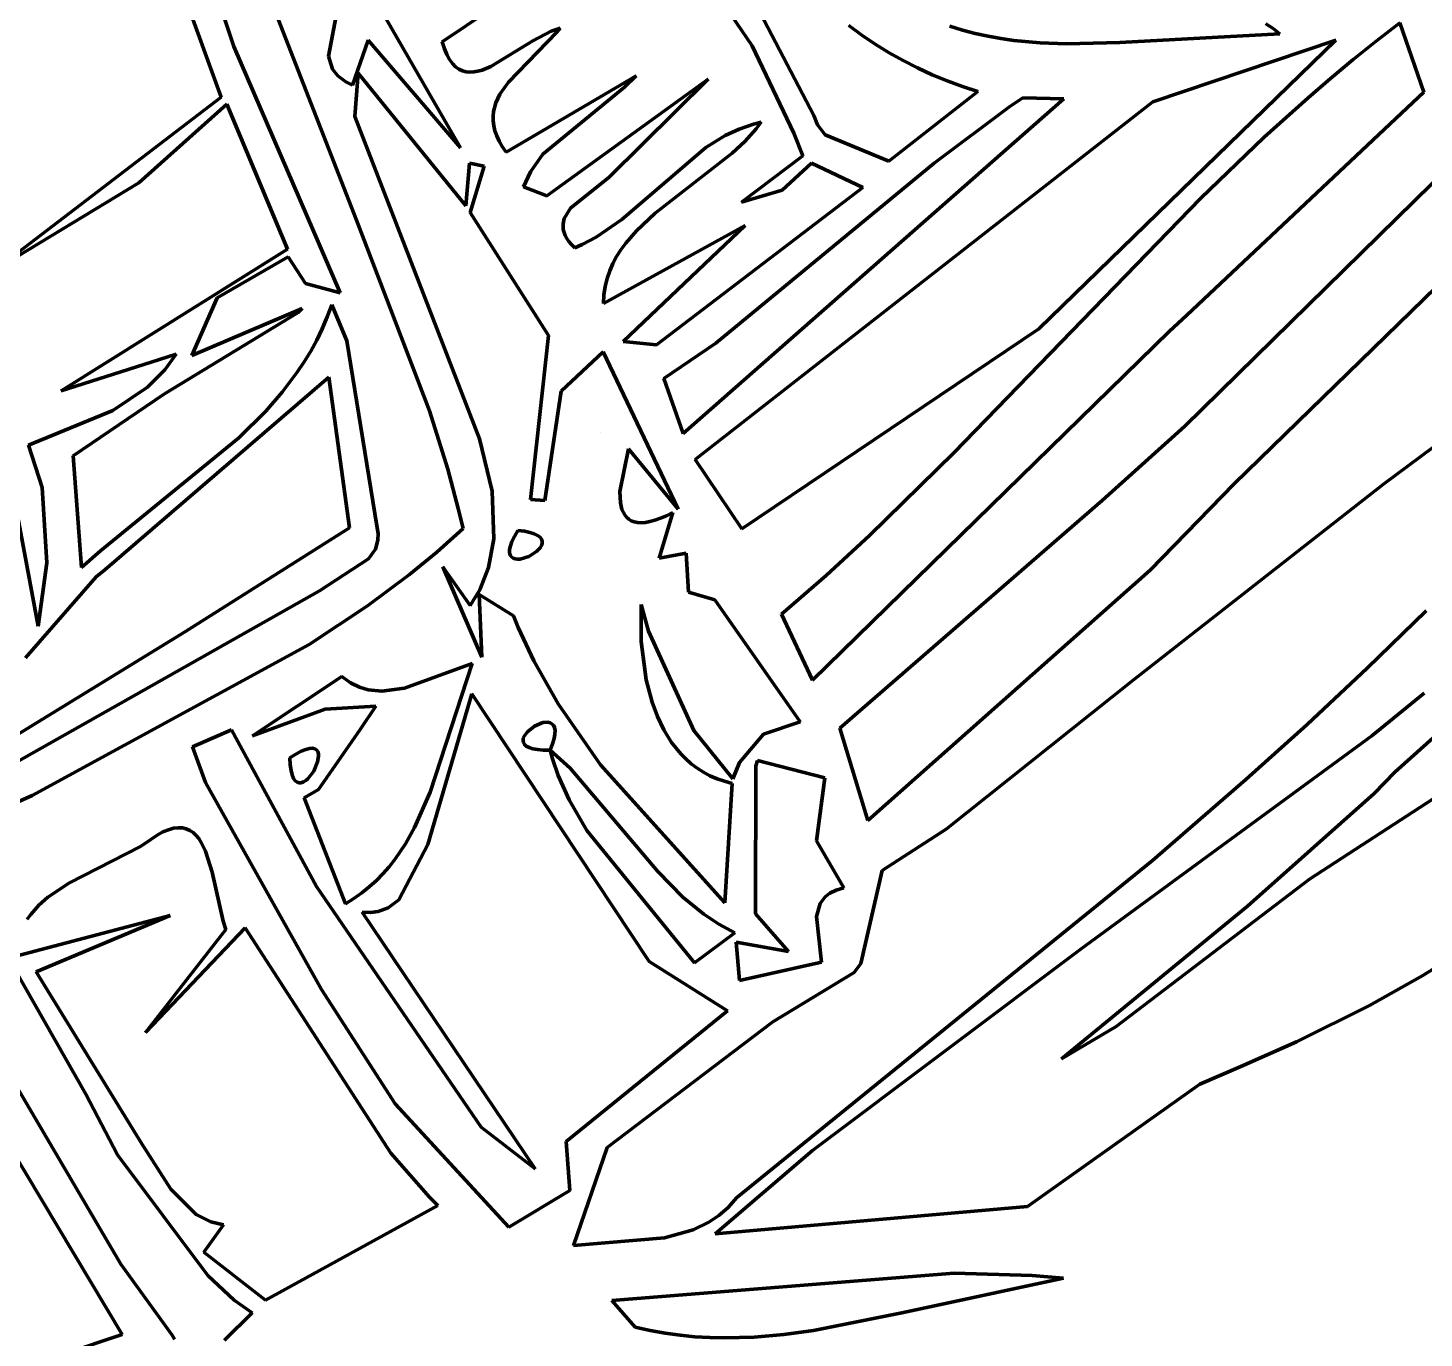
# Model space of a CAD drawing. Header units: millimetres. Extents: x 0 to 11.1, y 0 to 17.3.
# Drawn here: x 5.77 to 6.68, y 6.469 to 7.324 of the extents above; entities that cross this region are included whole.
import ezdxf

# ---------------------------------------------------------------- set-up
doc = ezdxf.new("R2010")
doc.units = ezdxf.units.MM
doc.layers.add('color#010101ff', color=7, linetype='CONTINUOUS', lineweight=100)
doc.layers.add('color#ffffffff', color=7, linetype='CONTINUOUS', lineweight=100)

msp = doc.modelspace()

# ---------------------------------------------------------------- linework, layer by layer
at = {"layer": 'color#010101ff'}
for p, q in [((6.24189, 7.31228), (6.15775, 7.43617)), ((6.05171, 7.24558), (5.98079, 7.36886)), ((6.12915, 7.37521), (6.03978, 7.31471)), ((5.98388, 7.19856), (5.9209, 7.35984)), ((5.8955, 7.2787), (5.86967, 7.34982)), ((5.89083, 7.35122), (5.90384, 7.3118)), ((5.97137, 7.33639), (5.96556, 7.30549)), ((6.24478, 7.33831), (6.28205, 7.26681)), ((6.09884, 7.31541), (6.11087, 7.32175)), ((6.11087, 7.32175), (6.11661, 7.32365)), ((6.11661, 7.32365), (6.11458, 7.32104)), ((6.31347, 7.31913), (6.30495, 7.32534)), ((6.3709, 7.3251), (6.37911, 7.32251)), ((6.37911, 7.32251), (6.38739, 7.32031)), ((6.58163, 7.32353), (6.57698, 7.32645)), ((6.5861, 7.32002), (6.58163, 7.32353)), ((6.66423, 7.32714), (6.64893, 7.31532)), ((6.68005, 7.28191), (6.66423, 7.32714)), ((5.98131, 7.28658), (5.99153, 7.31585)), ((5.99153, 7.31585), (6.05171, 7.24558)), ((6.03978, 7.31471), (6.04121, 7.31027)), ((6.07145, 7.29869), (6.09884, 7.31541)), ((6.11458, 7.32104), (6.08294, 7.28851)), ((6.26912, 7.25533), (6.24189, 7.31228)), ((6.32223, 7.31325), (6.31347, 7.31913)), ((6.3312, 7.30772), (6.32223, 7.31325)), ((6.38739, 7.32031), (6.39574, 7.31846)), ((6.39574, 7.31846), (6.40415, 7.31694)), ((6.40415, 7.31694), (6.41261, 7.31573)), ((6.41261, 7.31573), (6.4297, 7.31414)), ((6.42887, 7.12762), (6.62267, 7.31597)), ((6.4297, 7.31414), (6.44695, 7.3135)), ((6.44695, 7.3135), (6.4818, 7.31433)), ((6.4818, 7.31433), (6.5861, 7.32002)), ((6.62267, 7.31597), (6.50313, 7.27557)), ((6.64893, 7.31532), (6.63389, 7.30323)), ((5.90384, 7.3118), (5.97314, 7.15113)), ((5.96556, 7.30549), (5.96817, 7.29705)), ((6.04121, 7.31027), (6.04281, 7.30646)), ((6.04281, 7.30646), (6.04455, 7.30327)), ((6.04455, 7.30327), (6.04644, 7.30065)), ((6.34039, 7.30255), (6.3312, 7.30772)), ((6.63389, 7.30323), (6.61908, 7.29089)), ((5.96817, 7.29705), (5.97163, 7.29261)), ((5.98484, 7.29426), (5.98267, 7.26613)), ((6.05519, 7.20782), (5.98484, 7.29426)), ((6.04644, 7.30065), (6.04847, 7.29858)), ((6.04847, 7.29858), (6.05062, 7.29701)), ((6.05062, 7.29701), (6.05289, 7.29591)), ((6.05289, 7.29591), (6.05527, 7.29526)), ((6.05527, 7.29526), (6.05776, 7.29501)), ((6.05776, 7.29501), (6.06034, 7.29513)), ((6.06034, 7.29513), (6.06301, 7.2956)), ((6.06301, 7.2956), (6.06576, 7.29637)), ((6.06576, 7.29637), (6.07145, 7.29869)), ((6.34978, 7.29774), (6.34039, 7.30255)), ((6.35935, 7.29331), (6.34978, 7.29774)), ((5.97163, 7.29261), (5.97679, 7.28876)), ((5.97679, 7.28876), (5.98131, 7.28658)), ((6.08294, 7.28851), (6.07742, 7.28061)), ((6.08147, 7.2428), (6.16633, 7.29261)), ((6.15864, 7.28518), (6.10546, 7.2415)), ((6.1079, 7.21434), (6.21315, 7.29054)), ((6.21315, 7.29054), (6.14865, 7.22645)), ((6.16633, 7.29261), (6.15864, 7.28518)), ((6.36909, 7.28927), (6.35935, 7.29331)), ((6.379, 7.28564), (6.36909, 7.28927)), ((6.38906, 7.28241), (6.379, 7.28564)), ((6.61908, 7.29089), (6.60448, 7.27833)), ((5.74846, 7.1663), (5.8955, 7.2787)), ((6.07742, 7.28061), (6.0748, 7.27509)), ((6.19683, 7.05944), (6.44515, 7.2776)), ((6.3311, 7.23692), (6.38906, 7.28241)), ((6.4185, 7.27823), (6.40997, 7.27254)), ((6.44515, 7.2776), (6.4185, 7.27823)), ((6.5255, 7.13653), (6.68005, 7.28191)), ((6.60448, 7.27833), (6.57589, 7.25258)), ((5.89936, 7.27411), (5.84177, 7.22294)), ((5.93881, 7.17957), (5.89936, 7.27411)), ((6.07325, 7.26932), (6.07294, 7.26632)), ((6.0748, 7.27509), (6.07325, 7.26932)), ((6.50313, 7.27557), (6.20471, 7.04248)), ((6.28205, 7.26681), (6.28454, 7.26061)), ((6.40997, 7.27254), (6.36072, 7.23577)), ((5.98267, 7.26613), (6.06401, 7.05601)), ((6.07294, 7.26632), (6.07296, 7.26325)), ((6.07296, 7.26325), (6.07334, 7.26008)), ((6.07334, 7.26008), (6.07411, 7.25683)), ((6.22441, 7.25366), (6.23336, 7.25788)), ((6.23336, 7.25788), (6.24281, 7.26112)), ((6.24447, 7.25804), (6.23714, 7.24991)), ((6.24281, 7.26112), (6.24774, 7.26231)), ((6.24774, 7.26231), (6.24447, 7.25804)), ((6.28454, 7.26061), (6.28943, 7.25421)), ((6.07411, 7.25683), (6.07528, 7.25348)), ((6.07528, 7.25348), (6.07688, 7.25003)), ((6.07688, 7.25003), (6.07894, 7.24647)), ((6.21174, 7.24579), (6.22441, 7.25366)), ((6.23714, 7.24991), (6.22896, 7.24223)), ((6.27489, 7.24056), (6.26912, 7.25533)), ((6.28943, 7.25421), (6.3311, 7.23692)), ((6.57589, 7.25258), (6.53422, 7.21267)), ((6.07894, 7.24647), (6.08147, 7.2428)), ((6.10546, 7.2415), (6.09731, 7.23004)), ((6.15694, 7.199), (6.21174, 7.24579)), ((6.22896, 7.24223), (6.17863, 7.20303)), ((6.23504, 7.21028), (6.27489, 7.24056)), ((6.05759, 7.23566), (6.05519, 7.20782)), ((6.06706, 7.23365), (6.05759, 7.23566)), ((6.05809, 7.20355), (6.06706, 7.23365)), ((6.36072, 7.23577), (6.21824, 7.11834)), ((6.28051, 7.23573), (6.26138, 7.21801)), ((6.31413, 7.21986), (6.28051, 7.23573)), ((6.69676, 7.23354), (6.52416, 7.06411)), ((5.84177, 7.22294), (5.74846, 7.1663)), ((6.09731, 7.23004), (6.09283, 7.22023)), ((6.14865, 7.22645), (6.12346, 7.20624)), ((6.09283, 7.22023), (6.1079, 7.21434)), ((6.17949, 7.1173), (6.31413, 7.21986)), ((6.26138, 7.21801), (6.23504, 7.21028)), ((6.53422, 7.21267), (6.37344, 7.04674)), ((6.10918, 7.12336), (6.05809, 7.20355)), ((6.12346, 7.20624), (6.1194, 7.19962)), ((6.17863, 7.20303), (6.16644, 7.19165)), ((6.03153, 7.07426), (5.98388, 7.19856)), ((6.1194, 7.19962), (6.11855, 7.1961)), ((6.11855, 7.1961), (6.11867, 7.19242)), ((6.14006, 7.18734), (6.15694, 7.199)), ((6.14494, 7.14422), (6.23727, 7.195)), ((6.23727, 7.195), (6.15786, 7.11935)), ((6.11867, 7.19242), (6.11991, 7.1886)), ((6.11991, 7.1886), (6.12099, 7.18663)), ((6.12099, 7.18663), (6.12241, 7.18462)), ((6.13102, 7.18255), (6.14006, 7.18734)), ((6.16644, 7.19165), (6.15941, 7.18352)), ((5.79132, 7.08728), (5.93881, 7.17957)), ((6.12241, 7.18462), (6.12417, 7.18257)), ((6.12417, 7.18257), (6.12631, 7.18048)), ((6.12631, 7.18048), (6.13102, 7.18255)), ((6.15632, 7.17925), (6.15353, 7.17482)), ((6.15941, 7.18352), (6.15632, 7.17925)), ((5.93932, 7.17451), (5.89291, 7.14782)), ((5.95062, 7.1572), (5.93932, 7.17451)), ((6.15109, 7.17023), (6.14901, 7.16545)), ((6.15353, 7.17482), (6.15109, 7.17023)), ((6.14733, 7.16048), (6.14607, 7.15529)), ((6.14901, 7.16545), (6.14733, 7.16048)), ((5.97314, 7.15113), (5.95062, 7.1572)), ((6.14527, 7.14988), (6.14494, 7.14422)), ((6.14607, 7.15529), (6.14527, 7.14988)), ((6.55618, 7.02657), (6.68834, 7.15496)), ((5.89291, 7.14782), (5.87642, 7.11028)), ((5.87642, 7.11028), (5.94841, 7.14096)), ((5.94841, 7.14096), (5.94585, 7.13828)), ((5.96477, 7.13537), (5.96769, 7.14328)), ((5.96769, 7.14328), (5.97744, 7.11971)), ((5.94585, 7.13828), (5.85871, 7.08516)), ((5.9615, 7.12772), (5.96477, 7.13537)), ((6.51394, 7.12587), (6.5255, 7.13653)), ((5.95789, 7.1203), (5.9615, 7.12772)), ((6.0973, 7.01644), (6.10918, 7.12336)), ((6.23508, 6.99724), (6.42887, 7.12762)), ((6.28137, 6.89848), (6.51394, 7.12587)), ((5.94973, 7.10612), (5.95396, 7.1131)), ((5.95396, 7.1131), (5.95789, 7.1203)), ((5.97744, 7.11971), (5.99703, 6.99912)), ((6.14469, 7.11259), (6.11724, 7.08704)), ((6.19373, 7.01011), (6.14469, 7.11259)), ((6.15786, 7.11935), (6.17949, 7.1173)), ((6.21824, 7.11834), (6.18426, 7.09528)), ((5.84988, 7.10587), (5.79132, 7.08728)), ((5.86618, 7.11104), (5.84988, 7.10587)), ((5.85884, 7.10098), (5.86618, 7.11104)), ((5.94521, 7.09935), (5.94973, 7.10612)), ((6.76422, 7.10836), (6.65367, 7.02642)), ((5.96583, 7.09621), (5.81981, 6.97054)), ((5.84761, 7.08965), (5.85884, 7.10098)), ((5.93539, 7.08635), (5.94521, 7.09935)), ((5.97928, 6.99778), (5.96583, 7.09621)), ((6.18426, 7.09528), (6.19683, 7.05944)), ((5.85871, 7.08516), (5.79898, 7.04484)), ((5.82484, 7.07435), (5.84761, 7.08965)), ((5.92466, 7.07403), (5.93539, 7.08635)), ((6.11724, 7.08704), (6.10678, 7.0156)), ((5.76993, 7.05181), (5.82484, 7.07435)), ((5.90715, 7.05658), (5.92466, 7.07403)), ((6.04333, 7.03613), (6.03153, 7.07426)), ((6.14328, 7.05996), (6.14328, 7.05996)), ((6.52416, 7.06411), (6.47011, 7.01568)), ((5.77877, 7.02415), (5.76993, 7.05181)), ((5.8168, 6.9828), (5.90715, 7.05658)), ((6.06401, 7.05601), (6.07241, 7.02187)), ((6.15556, 7.02156), (6.16118, 7.04934)), ((6.16118, 7.04934), (6.19373, 7.01011)), ((5.79898, 7.04484), (5.80457, 6.97208)), ((6.20471, 7.04248), (6.23508, 6.99724)), ((6.37344, 7.04674), (6.31849, 6.99281)), ((6.05021, 7.01038), (6.04333, 7.03613)), ((5.7818, 6.97495), (5.77877, 7.02415)), ((6.07241, 7.02187), (6.07351, 6.99079)), ((6.15594, 7.01411), (6.15556, 7.02156)), ((6.65367, 7.02642), (6.4905, 6.89856)), ((6.5016, 6.97033), (6.55618, 7.02657)), ((5.76049, 7.01768), (5.77616, 6.93377)), ((6.10678, 7.0156), (6.0973, 7.01644)), ((6.157, 7.00982), (6.15594, 7.01411)), ((6.47011, 7.01568), (6.29907, 6.8673)), ((6.05331, 6.99739), (6.05021, 7.01038)), ((6.15881, 7.00625), (6.157, 7.00982)), ((6.16002, 7.00477), (6.15881, 7.00625)), ((6.16144, 7.00353), (6.16002, 7.00477)), ((6.1631, 7.00253), (6.16144, 7.00353)), ((6.17849, 7.00284), (6.17523, 7.00195)), ((6.18207, 7.0041), (6.17849, 7.00284)), ((6.18132, 6.97811), (6.19018, 7.00783)), ((6.18596, 7.00576), (6.18207, 7.0041)), ((6.19018, 7.00783), (6.18596, 7.00576)), ((5.8723, 6.93035), (5.97928, 6.99778)), ((5.99703, 6.99912), (5.99787, 6.99423)), ((5.99787, 6.99423), (5.9978, 6.98983)), ((6.03618, 6.98203), (6.05331, 6.99739)), ((6.08681, 6.9923), (6.08902, 6.99616)), ((6.08902, 6.99616), (6.09338, 6.99562)), ((6.09338, 6.99562), (6.09696, 6.99488)), ((6.09696, 6.99488), (6.09982, 6.99396)), ((6.09982, 6.99396), (6.10199, 6.9929)), ((6.165, 7.00181), (6.1631, 7.00253)), ((6.16715, 7.00137), (6.165, 7.00181)), ((6.16957, 7.00123), (6.16715, 7.00137)), ((6.17225, 7.00142), (6.16957, 7.00123)), ((6.17523, 7.00195), (6.17225, 7.00142)), ((5.9978, 6.98983), (5.9962, 6.98403)), ((6.07351, 6.99079), (6.06995, 6.9719)), ((6.08374, 6.98367), (6.08422, 6.98607)), ((6.08422, 6.98607), (6.08523, 6.98894)), ((6.08523, 6.98894), (6.08681, 6.9923)), ((6.10375, 6.98495), (6.10129, 6.98233)), ((6.10199, 6.9929), (6.10354, 6.99172)), ((6.10354, 6.99172), (6.10452, 6.99044)), ((6.10454, 6.98633), (6.10375, 6.98495)), ((6.10452, 6.99044), (6.10498, 6.9891)), ((6.10497, 6.98772), (6.10454, 6.98633)), ((6.10498, 6.9891), (6.10497, 6.98772)), ((6.31849, 6.99281), (6.29015, 6.96674)), ((5.80457, 6.97208), (5.8168, 6.9828)), ((5.99178, 6.97756), (5.95964, 6.95688)), ((5.9962, 6.98403), (5.99178, 6.97756)), ((6.0185, 6.96747), (6.03618, 6.98203)), ((6.08373, 6.9817), (6.08374, 6.98367)), ((6.08413, 6.98013), (6.08373, 6.9817)), ((6.0849, 6.97895), (6.08413, 6.98013)), ((6.08599, 6.97812), (6.0849, 6.97895)), ((6.08733, 6.97763), (6.08599, 6.97812)), ((6.08889, 6.97743), (6.08733, 6.97763)), ((6.09061, 6.97751), (6.08889, 6.97743)), ((6.09618, 6.97915), (6.09061, 6.97751)), ((6.10129, 6.98233), (6.09618, 6.97915)), ((6.19892, 6.98127), (6.18132, 6.97811)), ((6.20038, 6.95587), (6.19892, 6.98127)), ((5.77616, 6.93377), (5.7818, 6.97495)), ((5.81981, 6.97054), (5.8141, 6.96588)), ((5.99106, 6.94697), (6.0185, 6.96747)), ((6.05806, 6.94717), (6.0401, 6.9724)), ((6.0401, 6.9724), (6.06549, 6.91361)), ((6.06995, 6.9719), (6.06423, 6.95745)), ((6.29015, 6.96674), (6.26106, 6.94146)), ((6.31744, 6.807), (6.5016, 6.97033)), ((5.8141, 6.96588), (5.76795, 6.91306)), ((6.06423, 6.95745), (6.05806, 6.94717)), ((5.95964, 6.95688), (5.73139, 6.82772)), ((6.06549, 6.91361), (6.06382, 6.95433)), ((6.06382, 6.95433), (6.08622, 6.94042)), ((6.21755, 6.95091), (6.20038, 6.95587)), ((6.27313, 6.87131), (6.21755, 6.95091)), ((5.95302, 6.92177), (5.99106, 6.94697)), ((6.08622, 6.94042), (6.08932, 6.93294)), ((6.16958, 6.92384), (6.16961, 6.94782)), ((6.16961, 6.94782), (6.17437, 6.93043)), ((6.26106, 6.94146), (6.28137, 6.89848)), ((6.64303, 6.90634), (6.68147, 6.9438)), ((5.75639, 6.85914), (5.8723, 6.93035)), ((6.08932, 6.93294), (6.0996, 6.91103)), ((6.17437, 6.93043), (6.20379, 6.86562)), ((5.7722, 6.82339), (5.95302, 6.92177)), ((6.17281, 6.89885), (6.16958, 6.92384)), ((6.661, 6.8385), (6.755, 6.92279)), ((6.05936, 6.90936), (6.01518, 6.89324)), ((6.03186, 6.82547), (6.05936, 6.90936)), ((6.0996, 6.91103), (6.11543, 6.883)), ((6.60382, 6.86969), (6.64303, 6.90634)), ((5.97437, 6.90081), (5.91608, 6.8623)), ((5.98, 6.89686), (5.97437, 6.90081)), ((5.98572, 6.89406), (5.98, 6.89686)), ((5.99152, 6.89229), (5.98572, 6.89406)), ((6.17665, 6.88423), (6.17281, 6.89885)), ((6.4905, 6.89856), (6.3685, 6.80129)), ((6.00032, 6.89131), (5.99152, 6.89229)), ((6.01518, 6.89324), (6.00032, 6.89131)), ((6.05913, 6.88952), (6.03028, 6.79126)), ((6.17468, 6.71515), (6.05913, 6.88952)), ((6.1801, 6.87491), (6.17665, 6.88423)), ((6.68025, 6.89009), (6.64611, 6.86233)), ((5.91608, 6.8623), (5.9634, 6.87953)), ((5.9634, 6.87953), (5.99655, 6.88156)), ((5.99655, 6.88156), (5.98631, 6.86638)), ((6.11543, 6.883), (6.14295, 6.84326)), ((5.90238, 6.86611), (5.87688, 6.85497)), ((5.95771, 6.76394), (5.90238, 6.86611)), ((5.98631, 6.86638), (5.95901, 6.82733)), ((6.09993, 6.86861), (6.09527, 6.86492)), ((6.1053, 6.87086), (6.09993, 6.86861)), ((6.10865, 6.87114), (6.1053, 6.87086)), ((6.1101, 6.87081), (6.10865, 6.87114)), ((6.11134, 6.87014), (6.1101, 6.87081)), ((6.11233, 6.86908), (6.11134, 6.87014)), ((6.11301, 6.86761), (6.11233, 6.86908)), ((6.11333, 6.8657), (6.11301, 6.86761)), ((6.18434, 6.8661), (6.1801, 6.87491)), ((6.1894, 6.85792), (6.18434, 6.8661)), ((6.24941, 6.86321), (6.27313, 6.87131)), ((6.29907, 6.8673), (6.31744, 6.807)), ((6.56392, 6.83376), (6.60382, 6.86969)), ((6.75856, 6.8683), (6.60535, 6.76872)), ((6.09266, 6.86065), (6.09246, 6.85925)), ((6.09246, 6.85925), (6.09269, 6.85791)), ((6.09322, 6.86209), (6.09266, 6.86065)), ((6.09269, 6.85791), (6.09338, 6.85666)), ((6.09527, 6.86492), (6.09322, 6.86209)), ((6.1101, 6.85294), (6.11168, 6.85696)), ((6.11168, 6.85696), (6.11271, 6.8604)), ((6.11271, 6.8604), (6.11325, 6.8633)), ((6.11325, 6.8633), (6.11333, 6.8657)), ((6.19535, 6.85052), (6.1894, 6.85792)), ((6.20379, 6.86562), (6.2293, 6.83416)), ((6.23357, 6.84485), (6.24941, 6.86321)), ((6.64611, 6.86233), (6.45656, 6.72329)), ((5.87688, 6.85497), (5.88532, 6.83171)), ((5.94435, 6.85037), (5.94034, 6.84787)), ((5.94034, 6.84787), (5.94063, 6.84335)), ((5.94781, 6.85218), (5.94435, 6.85037)), ((5.95074, 6.85337), (5.94781, 6.85218)), ((5.95318, 6.854), (5.95074, 6.85337)), ((5.95516, 6.85411), (5.95318, 6.854)), ((5.9567, 6.85376), (5.95516, 6.85411)), ((5.95784, 6.85301), (5.9567, 6.85376)), ((5.9586, 6.85192), (5.95784, 6.85301)), ((5.9585, 6.84521), (5.95912, 6.84892)), ((5.95902, 6.85054), (5.9586, 6.85192)), ((5.95912, 6.84892), (5.95902, 6.85054)), ((6.09338, 6.85666), (6.09459, 6.85554)), ((6.09459, 6.85554), (6.09637, 6.85458)), ((6.09637, 6.85458), (6.09876, 6.8538)), ((6.09876, 6.8538), (6.10181, 6.85325)), ((6.10181, 6.85325), (6.10557, 6.85295)), ((6.10557, 6.85295), (6.1101, 6.85294)), ((6.1101, 6.85294), (6.11165, 6.84728)), ((6.12316, 6.84119), (6.1101, 6.85294)), ((6.19866, 6.84714), (6.19535, 6.85052)), ((5.94063, 6.84335), (5.94116, 6.83965)), ((5.94116, 6.83965), (5.94191, 6.83672)), ((5.95212, 6.83426), (5.95594, 6.83928)), ((5.95594, 6.83928), (5.9585, 6.84521)), ((6.11165, 6.84728), (6.1154, 6.83626)), ((6.18034, 6.77367), (6.12316, 6.84119)), ((6.14295, 6.84326), (6.22405, 6.7534)), ((6.20222, 6.84401), (6.19866, 6.84714)), ((6.20603, 6.84114), (6.20222, 6.84401)), ((6.21008, 6.83854), (6.20603, 6.84114)), ((6.2293, 6.83416), (6.23357, 6.84485)), ((6.2443, 6.84275), (6.24403, 6.74625)), ((6.2453, 6.84613), (6.2443, 6.84275)), ((6.28941, 6.83491), (6.2453, 6.84613)), ((5.88532, 6.83171), (5.96095, 6.69675)), ((5.94191, 6.83672), (5.94285, 6.8345)), ((5.94285, 6.8345), (5.94394, 6.83293)), ((5.94394, 6.83293), (5.94516, 6.83198)), ((5.94516, 6.83198), (5.94647, 6.83156)), ((5.94647, 6.83156), (5.94786, 6.83164)), ((5.94786, 6.83164), (5.94928, 6.83215)), ((5.94928, 6.83215), (5.95071, 6.83304)), ((5.95071, 6.83304), (5.95212, 6.83426)), ((6.1154, 6.83626), (6.12248, 6.82043)), ((6.2144, 6.83623), (6.21008, 6.83854)), ((6.21898, 6.83424), (6.2144, 6.83623)), ((6.22383, 6.83256), (6.21898, 6.83424)), ((6.22896, 6.83123), (6.22383, 6.83256)), ((6.22405, 6.7534), (6.22896, 6.83123)), ((6.28384, 6.79371), (6.28941, 6.83491)), ((6.50301, 6.781), (6.56392, 6.83376)), ((6.64759, 6.82469), (6.661, 6.8385)), ((5.63946, 6.76357), (5.7722, 6.82339)), ((5.95901, 6.82733), (5.9498, 6.82173)), ((5.9498, 6.82173), (5.9766, 6.75267)), ((6.02178, 6.80254), (6.03186, 6.82547)), ((6.56489, 6.75111), (6.64759, 6.82469)), ((6.12248, 6.82043), (6.13417, 6.80046)), ((5.86748, 6.80232), (5.86446, 6.80193)), ((5.87027, 6.8022), (5.86748, 6.80232)), ((6.01575, 6.7918), (6.02178, 6.80254)), ((5.84965, 6.79469), (5.84304, 6.79016)), ((5.85378, 6.79743), (5.84965, 6.79469)), ((5.85762, 6.79952), (5.85378, 6.79743)), ((5.86117, 6.80101), (5.85762, 6.79952)), ((5.86446, 6.80193), (5.86117, 6.80101)), ((5.87282, 6.8016), (5.87027, 6.8022)), ((5.87516, 6.80057), (5.87282, 6.8016)), ((5.8773, 6.79913), (5.87516, 6.80057)), ((5.87925, 6.79732), (5.8773, 6.79913)), ((5.88102, 6.79517), (5.87925, 6.79732)), ((5.88263, 6.79271), (5.88102, 6.79517)), ((6.13417, 6.80046), (6.20436, 6.71423)), ((6.30174, 6.76313), (6.28384, 6.79371)), ((6.3685, 6.80129), (6.32675, 6.77443)), ((5.84304, 6.79016), (5.79671, 6.76628)), ((5.88543, 6.787), (5.88263, 6.79271)), ((5.8897, 6.77335), (5.88543, 6.787)), ((6.00889, 6.78167), (6.01575, 6.7918)), ((6.03028, 6.79126), (6.01142, 6.75526)), ((5.80733, 6.62848), (5.72297, 6.77662)), ((6.00109, 6.77227), (6.00512, 6.77687)), ((6.00512, 6.77687), (6.00889, 6.78167)), ((6.23177, 6.56092), (6.50301, 6.781)), ((5.79671, 6.76628), (5.78262, 6.75705)), ((5.89684, 6.74137), (5.8897, 6.77335)), ((5.99221, 6.76371), (5.99679, 6.76788)), ((5.99679, 6.76788), (6.00109, 6.77227)), ((6.19673, 6.75702), (6.18034, 6.77367)), ((6.32675, 6.77443), (6.31278, 6.7137)), ((6.60535, 6.76872), (6.47927, 6.67264)), ((5.78262, 6.75705), (5.77656, 6.75173)), ((6.06506, 6.60708), (5.95771, 6.76394)), ((5.98213, 6.75609), (5.98733, 6.75978)), ((5.98733, 6.75978), (5.99221, 6.76371)), ((6.21029, 6.74596), (6.19673, 6.75702)), ((6.28619, 6.75296), (6.28944, 6.7572)), ((6.28944, 6.7572), (6.29261, 6.75959)), ((6.29261, 6.75959), (6.29667, 6.76158)), ((6.29667, 6.76158), (6.30174, 6.76313)), ((5.77656, 6.75173), (5.77137, 6.7458)), ((5.9766, 6.75267), (5.98213, 6.75609)), ((5.99805, 6.74775), (5.99307, 6.74706)), ((6.00449, 6.75009), (5.99805, 6.74775)), ((6.01142, 6.75526), (6.00449, 6.75009)), ((6.28392, 6.7445), (6.28619, 6.75296)), ((6.4436, 6.65165), (6.56489, 6.75111)), ((5.76242, 6.71869), (5.86229, 6.74511)), ((5.77137, 6.7458), (5.76915, 6.74257)), ((5.86229, 6.74511), (5.77499, 6.70839)), ((5.89871, 6.73583), (5.89684, 6.74137)), ((5.99307, 6.74706), (5.98747, 6.74717)), ((5.98747, 6.74717), (6.10045, 6.5799)), ((6.22011, 6.73948), (6.21029, 6.74596)), ((6.23067, 6.73383), (6.22011, 6.73948)), ((6.24403, 6.74625), (6.26555, 6.72158)), ((6.28717, 6.71459), (6.28392, 6.7445)), ((5.91133, 6.73707), (5.84615, 6.66881)), ((5.84615, 6.66881), (5.89871, 6.73583)), ((6.00631, 6.59003), (5.91133, 6.73707)), ((6.20436, 6.71423), (6.23067, 6.73383)), ((6.26555, 6.72158), (6.23151, 6.72776)), ((6.23151, 6.72776), (6.23361, 6.70263)), ((6.45656, 6.72329), (6.28121, 6.59185)), ((6.22574, 6.68293), (6.17468, 6.71515)), ((6.23361, 6.70263), (6.28717, 6.71459)), ((6.31278, 6.7137), (6.3084, 6.70786)), ((6.67926, 6.70591), (6.70182, 6.71987)), ((5.7189, 6.70695), (5.83004, 6.51773)), ((5.77499, 6.70839), (5.8438, 6.59606)), ((6.3084, 6.70786), (6.25542, 6.67578)), ((6.64451, 6.68639), (6.67926, 6.70591)), ((5.96095, 6.69675), (6.00914, 6.62219)), ((6.59688, 6.66276), (6.64451, 6.68639)), ((6.12055, 6.59774), (6.22574, 6.68293)), ((6.25542, 6.67578), (6.14737, 6.59382)), ((6.47927, 6.67264), (6.4436, 6.65165)), ((6.56055, 6.64665), (6.59688, 6.66276)), ((6.53395, 6.63516), (6.56055, 6.64665)), ((6.4214, 6.55532), (6.53395, 6.63516)), ((5.8309, 6.47183), (5.7398, 6.62428)), ((5.82806, 6.58909), (5.80733, 6.62848)), ((6.00914, 6.62219), (6.08311, 6.54174)), ((6.10045, 6.5799), (6.06506, 6.60708)), ((5.8438, 6.59606), (5.86265, 6.56662)), ((6.12294, 6.56576), (6.12055, 6.59774)), ((6.14737, 6.59382), (6.12548, 6.52978)), ((5.88684, 6.51024), (5.82806, 6.58909)), ((6.03154, 6.56135), (6.00631, 6.59003)), ((6.28121, 6.59185), (6.21784, 6.5375)), ((5.86265, 6.56662), (5.8793, 6.55001)), ((6.08311, 6.54174), (6.12294, 6.56576)), ((6.03699, 6.5559), (6.03154, 6.56135)), ((6.22618, 6.55462), (6.23177, 6.56092)), ((5.8793, 6.55001), (5.88879, 6.54536)), ((5.92455, 6.4942), (6.03699, 6.5559)), ((6.21367, 6.545), (6.22013, 6.54934)), ((6.21784, 6.5375), (6.4214, 6.55532)), ((6.22013, 6.54934), (6.22618, 6.55462)), ((5.89704, 6.54341), (5.88426, 6.52552)), ((5.88879, 6.54536), (5.89704, 6.54341)), ((6.18471, 6.53495), (6.20333, 6.54002)), ((6.20333, 6.54002), (6.21367, 6.545)), ((6.12548, 6.52978), (6.18471, 6.53495)), ((5.88426, 6.52552), (5.92455, 6.4942)), ((5.83004, 6.51773), (5.8636, 6.47128)), ((6.37377, 6.51184), (6.15038, 6.49399)), ((6.42461, 6.51026), (6.37377, 6.51184)), ((5.90396, 6.49426), (5.88684, 6.51024)), ((6.3396, 6.48591), (6.44494, 6.5085)), ((6.44494, 6.5085), (6.42461, 6.51026)), ((5.91578, 6.48604), (5.90396, 6.49426)), ((6.15038, 6.49399), (6.16569, 6.47654)), ((5.89779, 6.46812), (5.91578, 6.48604)), ((6.2819, 6.47434), (6.3396, 6.48591)), ((6.16569, 6.47654), (6.17542, 6.47436)), ((5.69263, 6.42558), (5.8309, 6.47183)), ((5.8636, 6.47128), (5.86506, 6.46869)), ((6.17542, 6.47436), (6.18515, 6.47262)), ((6.18515, 6.47262), (6.19486, 6.47129)), ((6.19486, 6.47129), (6.20457, 6.47036)), ((6.20457, 6.47036), (6.21426, 6.4698)), ((6.21426, 6.4698), (6.22395, 6.46959)), ((6.22395, 6.46959), (6.2433, 6.47011)), ((6.2433, 6.47011), (6.26261, 6.47176)), ((6.26261, 6.47176), (6.2819, 6.47434))]:
    msp.add_line(p, q, dxfattribs=at)
at = {"layer": 'color#ffffffff'}
for p, q in [((6.15775, 7.43617), (6.24189, 7.31228)), ((5.98079, 7.36886), (6.05171, 7.24558)), ((6.03978, 7.31471), (6.12915, 7.37521)), ((5.9209, 7.35984), (5.98388, 7.19856)), ((5.86967, 7.34982), (5.8955, 7.2787)), ((5.90384, 7.3118), (5.89083, 7.35122)), ((5.96556, 7.30549), (5.97137, 7.33639)), ((6.28205, 7.26681), (6.24478, 7.33831)), ((6.11087, 7.32175), (6.09884, 7.31541)), ((6.11661, 7.32365), (6.11087, 7.32175)), ((6.11458, 7.32104), (6.11661, 7.32365)), ((6.30495, 7.32534), (6.31347, 7.31913)), ((6.37911, 7.32251), (6.3709, 7.3251)), ((6.38739, 7.32031), (6.37911, 7.32251)), ((6.57698, 7.32645), (6.58163, 7.32353)), ((6.58163, 7.32353), (6.5861, 7.32002)), ((6.64893, 7.31532), (6.66423, 7.32714)), ((6.66423, 7.32714), (6.68005, 7.28191)), ((5.99153, 7.31585), (5.98131, 7.28658)), ((6.05171, 7.24558), (5.99153, 7.31585)), ((6.04121, 7.31027), (6.03978, 7.31471)), ((6.09884, 7.31541), (6.07145, 7.29869)), ((6.08294, 7.28851), (6.11458, 7.32104)), ((6.24189, 7.31228), (6.26912, 7.25533)), ((6.31347, 7.31913), (6.32223, 7.31325)), ((6.32223, 7.31325), (6.3312, 7.30772)), ((6.39574, 7.31846), (6.38739, 7.32031)), ((6.40415, 7.31694), (6.39574, 7.31846)), ((6.41261, 7.31573), (6.40415, 7.31694)), ((6.4297, 7.31414), (6.41261, 7.31573)), ((6.62267, 7.31597), (6.42887, 7.12762)), ((6.44695, 7.3135), (6.4297, 7.31414)), ((6.4818, 7.31433), (6.44695, 7.3135)), ((6.5861, 7.32002), (6.4818, 7.31433)), ((6.50313, 7.27557), (6.62267, 7.31597)), ((6.63389, 7.30323), (6.64893, 7.31532)), ((5.97314, 7.15113), (5.90384, 7.3118)), ((5.96817, 7.29705), (5.96556, 7.30549)), ((6.04281, 7.30646), (6.04121, 7.31027)), ((6.04455, 7.30327), (6.04281, 7.30646)), ((6.04644, 7.30065), (6.04455, 7.30327)), ((6.3312, 7.30772), (6.34039, 7.30255)), ((6.61908, 7.29089), (6.63389, 7.30323)), ((5.97163, 7.29261), (5.96817, 7.29705)), ((5.98267, 7.26613), (5.98484, 7.29426)), ((5.98484, 7.29426), (6.05519, 7.20782)), ((6.04847, 7.29858), (6.04644, 7.30065)), ((6.05062, 7.29701), (6.04847, 7.29858)), ((6.05289, 7.29591), (6.05062, 7.29701)), ((6.05527, 7.29526), (6.05289, 7.29591)), ((6.05776, 7.29501), (6.05527, 7.29526)), ((6.06034, 7.29513), (6.05776, 7.29501)), ((6.06301, 7.2956), (6.06034, 7.29513)), ((6.06576, 7.29637), (6.06301, 7.2956)), ((6.07145, 7.29869), (6.06576, 7.29637)), ((6.34039, 7.30255), (6.34978, 7.29774)), ((6.34978, 7.29774), (6.35935, 7.29331)), ((5.97679, 7.28876), (5.97163, 7.29261)), ((5.98131, 7.28658), (5.97679, 7.28876)), ((6.07742, 7.28061), (6.08294, 7.28851)), ((6.16633, 7.29261), (6.08147, 7.2428)), ((6.10546, 7.2415), (6.15864, 7.28518)), ((6.21315, 7.29054), (6.1079, 7.21434)), ((6.14865, 7.22645), (6.21315, 7.29054)), ((6.15864, 7.28518), (6.16633, 7.29261)), ((6.35935, 7.29331), (6.36909, 7.28927)), ((6.36909, 7.28927), (6.379, 7.28564)), ((6.379, 7.28564), (6.38906, 7.28241)), ((6.60448, 7.27833), (6.61908, 7.29089)), ((5.8955, 7.2787), (5.74846, 7.1663)), ((6.0748, 7.27509), (6.07742, 7.28061)), ((6.44515, 7.2776), (6.19683, 7.05944)), ((6.38906, 7.28241), (6.3311, 7.23692)), ((6.40997, 7.27254), (6.4185, 7.27823)), ((6.4185, 7.27823), (6.44515, 7.2776)), ((6.68005, 7.28191), (6.5255, 7.13653)), ((6.57589, 7.25258), (6.60448, 7.27833)), ((5.84177, 7.22294), (5.89936, 7.27411)), ((5.89936, 7.27411), (5.93881, 7.17957)), ((6.07294, 7.26632), (6.07325, 7.26932)), ((6.07325, 7.26932), (6.0748, 7.27509)), ((6.20471, 7.04248), (6.50313, 7.27557)), ((6.28454, 7.26061), (6.28205, 7.26681)), ((6.36072, 7.23577), (6.40997, 7.27254)), ((6.06401, 7.05601), (5.98267, 7.26613)), ((6.07296, 7.26325), (6.07294, 7.26632)), ((6.07334, 7.26008), (6.07296, 7.26325)), ((6.07411, 7.25683), (6.07334, 7.26008)), ((6.23336, 7.25788), (6.22441, 7.25366)), ((6.24281, 7.26112), (6.23336, 7.25788)), ((6.23714, 7.24991), (6.24447, 7.25804)), ((6.24774, 7.26231), (6.24281, 7.26112)), ((6.24447, 7.25804), (6.24774, 7.26231)), ((6.28943, 7.25421), (6.28454, 7.26061)), ((6.07528, 7.25348), (6.07411, 7.25683)), ((6.07688, 7.25003), (6.07528, 7.25348)), ((6.07894, 7.24647), (6.07688, 7.25003)), ((6.22441, 7.25366), (6.21174, 7.24579)), ((6.22896, 7.24223), (6.23714, 7.24991)), ((6.26912, 7.25533), (6.27489, 7.24056)), ((6.3311, 7.23692), (6.28943, 7.25421)), ((6.53422, 7.21267), (6.57589, 7.25258)), ((6.08147, 7.2428), (6.07894, 7.24647)), ((6.09731, 7.23004), (6.10546, 7.2415)), ((6.21174, 7.24579), (6.15694, 7.199)), ((6.17863, 7.20303), (6.22896, 7.24223)), ((6.27489, 7.24056), (6.23504, 7.21028)), ((6.05519, 7.20782), (6.05759, 7.23566)), ((6.05759, 7.23566), (6.06706, 7.23365)), ((6.06706, 7.23365), (6.05809, 7.20355)), ((6.21824, 7.11834), (6.36072, 7.23577)), ((6.26138, 7.21801), (6.28051, 7.23573)), ((6.28051, 7.23573), (6.31413, 7.21986)), ((6.52416, 7.06411), (6.69676, 7.23354)), ((5.74846, 7.1663), (5.84177, 7.22294)), ((6.09283, 7.22023), (6.09731, 7.23004)), ((6.12346, 7.20624), (6.14865, 7.22645)), ((6.1079, 7.21434), (6.09283, 7.22023)), ((6.31413, 7.21986), (6.17949, 7.1173)), ((6.23504, 7.21028), (6.26138, 7.21801)), ((6.37344, 7.04674), (6.53422, 7.21267)), ((6.05809, 7.20355), (6.10918, 7.12336)), ((6.1194, 7.19962), (6.12346, 7.20624)), ((6.16644, 7.19165), (6.17863, 7.20303)), ((5.98388, 7.19856), (6.03153, 7.07426)), ((6.11855, 7.1961), (6.1194, 7.19962)), ((6.11867, 7.19242), (6.11855, 7.1961)), ((6.15694, 7.199), (6.14006, 7.18734)), ((6.23727, 7.195), (6.14494, 7.14422)), ((6.15786, 7.11935), (6.23727, 7.195)), ((6.11991, 7.1886), (6.11867, 7.19242)), ((6.12099, 7.18663), (6.11991, 7.1886)), ((6.12241, 7.18462), (6.12099, 7.18663)), ((6.14006, 7.18734), (6.13102, 7.18255)), ((6.15941, 7.18352), (6.16644, 7.19165)), ((5.93881, 7.17957), (5.79132, 7.08728)), ((6.12417, 7.18257), (6.12241, 7.18462)), ((6.12631, 7.18048), (6.12417, 7.18257)), ((6.13102, 7.18255), (6.12631, 7.18048)), ((6.15353, 7.17482), (6.15632, 7.17925)), ((6.15632, 7.17925), (6.15941, 7.18352)), ((5.89291, 7.14782), (5.93932, 7.17451)), ((5.93932, 7.17451), (5.95062, 7.1572)), ((6.14901, 7.16545), (6.15109, 7.17023)), ((6.15109, 7.17023), (6.15353, 7.17482)), ((6.14607, 7.15529), (6.14733, 7.16048)), ((6.14733, 7.16048), (6.14901, 7.16545)), ((5.95062, 7.1572), (5.97314, 7.15113)), ((6.14494, 7.14422), (6.14527, 7.14988)), ((6.14527, 7.14988), (6.14607, 7.15529)), ((6.68834, 7.15496), (6.55618, 7.02657)), ((5.87642, 7.11028), (5.89291, 7.14782)), ((5.94841, 7.14096), (5.87642, 7.11028)), ((5.94585, 7.13828), (5.94841, 7.14096)), ((5.96769, 7.14328), (5.96477, 7.13537)), ((5.97744, 7.11971), (5.96769, 7.14328)), ((5.85871, 7.08516), (5.94585, 7.13828)), ((5.96477, 7.13537), (5.9615, 7.12772)), ((6.5255, 7.13653), (6.51394, 7.12587)), ((5.9615, 7.12772), (5.95789, 7.1203)), ((6.10918, 7.12336), (6.0973, 7.01644)), ((6.42887, 7.12762), (6.23508, 6.99724)), ((6.51394, 7.12587), (6.28137, 6.89848)), ((5.95396, 7.1131), (5.94973, 7.10612)), ((5.95789, 7.1203), (5.95396, 7.1131)), ((5.99703, 6.99912), (5.97744, 7.11971)), ((6.11724, 7.08704), (6.14469, 7.11259)), ((6.14469, 7.11259), (6.19373, 7.01011)), ((6.17949, 7.1173), (6.15786, 7.11935)), ((6.18426, 7.09528), (6.21824, 7.11834)), ((5.79132, 7.08728), (5.84988, 7.10587)), ((5.84988, 7.10587), (5.86618, 7.11104)), ((5.86618, 7.11104), (5.85884, 7.10098)), ((5.94973, 7.10612), (5.94521, 7.09935)), ((6.65367, 7.02642), (6.76422, 7.10836)), ((5.81981, 6.97054), (5.96583, 7.09621)), ((5.85884, 7.10098), (5.84761, 7.08965)), ((5.94521, 7.09935), (5.93539, 7.08635)), ((5.96583, 7.09621), (5.97928, 6.99778)), ((6.19683, 7.05944), (6.18426, 7.09528)), ((5.79898, 7.04484), (5.85871, 7.08516)), ((5.84761, 7.08965), (5.82484, 7.07435)), ((5.93539, 7.08635), (5.92466, 7.07403)), ((6.10678, 7.0156), (6.11724, 7.08704)), ((5.82484, 7.07435), (5.76993, 7.05181)), ((5.92466, 7.07403), (5.90715, 7.05658)), ((6.03153, 7.07426), (6.04333, 7.03613)), ((6.14328, 7.05996), (6.14328, 7.05996)), ((6.47011, 7.01568), (6.52416, 7.06411)), ((5.76993, 7.05181), (5.77877, 7.02415)), ((5.90715, 7.05658), (5.8168, 6.9828)), ((6.07241, 7.02187), (6.06401, 7.05601)), ((6.16118, 7.04934), (6.15556, 7.02156)), ((6.19373, 7.01011), (6.16118, 7.04934)), ((5.80457, 6.97208), (5.79898, 7.04484)), ((6.23508, 6.99724), (6.20471, 7.04248)), ((6.31849, 6.99281), (6.37344, 7.04674)), ((6.04333, 7.03613), (6.05021, 7.01038)), ((5.77877, 7.02415), (5.7818, 6.97495)), ((6.07351, 6.99079), (6.07241, 7.02187)), ((6.15556, 7.02156), (6.15594, 7.01411)), ((6.4905, 6.89856), (6.65367, 7.02642)), ((6.55618, 7.02657), (6.5016, 6.97033)), ((5.77616, 6.93377), (5.76049, 7.01768)), ((6.0973, 7.01644), (6.10678, 7.0156)), ((6.15594, 7.01411), (6.157, 7.00982)), ((6.29907, 6.8673), (6.47011, 7.01568)), ((6.05021, 7.01038), (6.05331, 6.99739)), ((6.157, 7.00982), (6.15881, 7.00625)), ((6.15881, 7.00625), (6.16002, 7.00477)), ((6.16002, 7.00477), (6.16144, 7.00353)), ((6.16144, 7.00353), (6.1631, 7.00253)), ((6.17523, 7.00195), (6.17849, 7.00284)), ((6.17849, 7.00284), (6.18207, 7.0041)), ((6.19018, 7.00783), (6.18132, 6.97811)), ((6.18207, 7.0041), (6.18596, 7.00576)), ((6.18596, 7.00576), (6.19018, 7.00783)), ((5.97928, 6.99778), (5.8723, 6.93035)), ((5.99787, 6.99423), (5.99703, 6.99912)), ((5.9978, 6.98983), (5.99787, 6.99423)), ((6.05331, 6.99739), (6.03618, 6.98203)), ((6.08902, 6.99616), (6.08681, 6.9923)), ((6.09338, 6.99562), (6.08902, 6.99616)), ((6.09696, 6.99488), (6.09338, 6.99562)), ((6.09982, 6.99396), (6.09696, 6.99488)), ((6.10199, 6.9929), (6.09982, 6.99396)), ((6.1631, 7.00253), (6.165, 7.00181)), ((6.165, 7.00181), (6.16715, 7.00137)), ((6.16715, 7.00137), (6.16957, 7.00123)), ((6.16957, 7.00123), (6.17225, 7.00142)), ((6.17225, 7.00142), (6.17523, 7.00195)), ((5.9962, 6.98403), (5.9978, 6.98983)), ((6.06995, 6.9719), (6.07351, 6.99079)), ((6.08422, 6.98607), (6.08374, 6.98367)), ((6.08523, 6.98894), (6.08422, 6.98607)), ((6.08681, 6.9923), (6.08523, 6.98894)), ((6.10129, 6.98233), (6.10375, 6.98495)), ((6.10354, 6.99172), (6.10199, 6.9929)), ((6.10452, 6.99044), (6.10354, 6.99172)), ((6.10375, 6.98495), (6.10454, 6.98633)), ((6.10498, 6.9891), (6.10452, 6.99044)), ((6.10454, 6.98633), (6.10497, 6.98772)), ((6.10497, 6.98772), (6.10498, 6.9891)), ((6.29015, 6.96674), (6.31849, 6.99281)), ((5.8168, 6.9828), (5.80457, 6.97208)), ((5.95964, 6.95688), (5.99178, 6.97756)), ((5.99178, 6.97756), (5.9962, 6.98403)), ((6.03618, 6.98203), (6.0185, 6.96747)), ((6.08374, 6.98367), (6.08373, 6.9817)), ((6.08373, 6.9817), (6.08413, 6.98013)), ((6.08413, 6.98013), (6.0849, 6.97895)), ((6.0849, 6.97895), (6.08599, 6.97812)), ((6.08599, 6.97812), (6.08733, 6.97763)), ((6.08733, 6.97763), (6.08889, 6.97743)), ((6.08889, 6.97743), (6.09061, 6.97751)), ((6.09061, 6.97751), (6.09618, 6.97915)), ((6.09618, 6.97915), (6.10129, 6.98233)), ((6.18132, 6.97811), (6.19892, 6.98127)), ((6.19892, 6.98127), (6.20038, 6.95587)), ((5.7818, 6.97495), (5.77616, 6.93377)), ((5.8141, 6.96588), (5.81981, 6.97054)), ((6.0185, 6.96747), (5.99106, 6.94697)), ((6.06549, 6.91361), (6.0401, 6.9724)), ((6.0401, 6.9724), (6.05806, 6.94717)), ((6.06423, 6.95745), (6.06995, 6.9719)), ((6.26106, 6.94146), (6.29015, 6.96674)), ((6.5016, 6.97033), (6.31744, 6.807)), ((5.76795, 6.91306), (5.8141, 6.96588)), ((6.05806, 6.94717), (6.06423, 6.95745)), ((5.73139, 6.82772), (5.95964, 6.95688)), ((6.08622, 6.94042), (6.06382, 6.95433)), ((6.06382, 6.95433), (6.06549, 6.91361)), ((6.20038, 6.95587), (6.21755, 6.95091)), ((6.21755, 6.95091), (6.27313, 6.87131)), ((5.99106, 6.94697), (5.95302, 6.92177)), ((6.08932, 6.93294), (6.08622, 6.94042)), ((6.16961, 6.94782), (6.16958, 6.92384)), ((6.17437, 6.93043), (6.16961, 6.94782)), ((6.28137, 6.89848), (6.26106, 6.94146)), ((6.68147, 6.9438), (6.64303, 6.90634)), ((5.8723, 6.93035), (5.75639, 6.85914)), ((6.0996, 6.91103), (6.08932, 6.93294)), ((6.20379, 6.86562), (6.17437, 6.93043)), ((5.95302, 6.92177), (5.7722, 6.82339)), ((6.16958, 6.92384), (6.17281, 6.89885)), ((6.755, 6.92279), (6.661, 6.8385)), ((6.01518, 6.89324), (6.05936, 6.90936)), ((6.05936, 6.90936), (6.03186, 6.82547)), ((6.11543, 6.883), (6.0996, 6.91103)), ((6.64303, 6.90634), (6.60382, 6.86969)), ((5.91608, 6.8623), (5.97437, 6.90081)), ((5.97437, 6.90081), (5.98, 6.89686)), ((5.98, 6.89686), (5.98572, 6.89406)), ((5.98572, 6.89406), (5.99152, 6.89229)), ((6.17281, 6.89885), (6.17665, 6.88423)), ((6.3685, 6.80129), (6.4905, 6.89856)), ((5.99152, 6.89229), (6.00032, 6.89131)), ((6.00032, 6.89131), (6.01518, 6.89324)), ((6.03028, 6.79126), (6.05913, 6.88952)), ((6.05913, 6.88952), (6.17468, 6.71515)), ((6.17665, 6.88423), (6.1801, 6.87491)), ((6.64611, 6.86233), (6.68025, 6.89009)), ((5.9634, 6.87953), (5.91608, 6.8623)), ((5.99655, 6.88156), (5.9634, 6.87953)), ((5.98631, 6.86638), (5.99655, 6.88156)), ((6.14295, 6.84326), (6.11543, 6.883)), ((5.87688, 6.85497), (5.90238, 6.86611)), ((5.90238, 6.86611), (5.95771, 6.76394)), ((5.95901, 6.82733), (5.98631, 6.86638)), ((6.09527, 6.86492), (6.09993, 6.86861)), ((6.09993, 6.86861), (6.1053, 6.87086)), ((6.1053, 6.87086), (6.10865, 6.87114)), ((6.10865, 6.87114), (6.1101, 6.87081)), ((6.1101, 6.87081), (6.11134, 6.87014)), ((6.11134, 6.87014), (6.11233, 6.86908)), ((6.11233, 6.86908), (6.11301, 6.86761)), ((6.11301, 6.86761), (6.11333, 6.8657)), ((6.1801, 6.87491), (6.18434, 6.8661)), ((6.18434, 6.8661), (6.1894, 6.85792)), ((6.27313, 6.87131), (6.24941, 6.86321)), ((6.31744, 6.807), (6.29907, 6.8673)), ((6.60382, 6.86969), (6.56392, 6.83376)), ((6.60535, 6.76872), (6.75856, 6.8683)), ((6.09246, 6.85925), (6.09266, 6.86065)), ((6.09269, 6.85791), (6.09246, 6.85925)), ((6.09266, 6.86065), (6.09322, 6.86209)), ((6.09338, 6.85666), (6.09269, 6.85791)), ((6.09322, 6.86209), (6.09527, 6.86492)), ((6.11168, 6.85696), (6.1101, 6.85294)), ((6.11271, 6.8604), (6.11168, 6.85696)), ((6.11325, 6.8633), (6.11271, 6.8604)), ((6.11333, 6.8657), (6.11325, 6.8633)), ((6.1894, 6.85792), (6.19535, 6.85052)), ((6.2293, 6.83416), (6.20379, 6.86562)), ((6.24941, 6.86321), (6.23357, 6.84485)), ((6.45656, 6.72329), (6.64611, 6.86233)), ((5.88532, 6.83171), (5.87688, 6.85497)), ((5.94034, 6.84787), (5.94435, 6.85037)), ((5.94063, 6.84335), (5.94034, 6.84787)), ((5.94435, 6.85037), (5.94781, 6.85218)), ((5.94781, 6.85218), (5.95074, 6.85337)), ((5.95074, 6.85337), (5.95318, 6.854)), ((5.95318, 6.854), (5.95516, 6.85411)), ((5.95516, 6.85411), (5.9567, 6.85376)), ((5.9567, 6.85376), (5.95784, 6.85301)), ((5.95784, 6.85301), (5.9586, 6.85192)), ((5.95912, 6.84892), (5.9585, 6.84521)), ((5.9586, 6.85192), (5.95902, 6.85054)), ((5.95902, 6.85054), (5.95912, 6.84892)), ((6.09459, 6.85554), (6.09338, 6.85666)), ((6.09637, 6.85458), (6.09459, 6.85554)), ((6.09876, 6.8538), (6.09637, 6.85458)), ((6.10181, 6.85325), (6.09876, 6.8538)), ((6.10557, 6.85295), (6.10181, 6.85325)), ((6.1101, 6.85294), (6.10557, 6.85295)), ((6.1101, 6.85294), (6.12316, 6.84119)), ((6.11165, 6.84728), (6.1101, 6.85294)), ((6.19535, 6.85052), (6.19866, 6.84714)), ((5.94116, 6.83965), (5.94063, 6.84335)), ((5.94191, 6.83672), (5.94116, 6.83965)), ((5.95594, 6.83928), (5.95212, 6.83426)), ((5.9585, 6.84521), (5.95594, 6.83928)), ((6.1154, 6.83626), (6.11165, 6.84728)), ((6.12316, 6.84119), (6.18034, 6.77367)), ((6.22405, 6.7534), (6.14295, 6.84326)), ((6.19866, 6.84714), (6.20222, 6.84401)), ((6.20222, 6.84401), (6.20603, 6.84114)), ((6.20603, 6.84114), (6.21008, 6.83854)), ((6.23357, 6.84485), (6.2293, 6.83416)), ((6.24403, 6.74625), (6.2443, 6.84275)), ((6.2443, 6.84275), (6.2453, 6.84613)), ((6.2453, 6.84613), (6.28941, 6.83491)), ((5.96095, 6.69675), (5.88532, 6.83171)), ((5.94285, 6.8345), (5.94191, 6.83672)), ((5.94394, 6.83293), (5.94285, 6.8345)), ((5.94516, 6.83198), (5.94394, 6.83293)), ((5.94647, 6.83156), (5.94516, 6.83198)), ((5.94786, 6.83164), (5.94647, 6.83156)), ((5.94928, 6.83215), (5.94786, 6.83164)), ((5.95071, 6.83304), (5.94928, 6.83215)), ((5.95212, 6.83426), (5.95071, 6.83304)), ((6.12248, 6.82043), (6.1154, 6.83626)), ((6.21008, 6.83854), (6.2144, 6.83623)), ((6.2144, 6.83623), (6.21898, 6.83424)), ((6.21898, 6.83424), (6.22383, 6.83256)), ((6.22383, 6.83256), (6.22896, 6.83123)), ((6.22896, 6.83123), (6.22405, 6.7534)), ((6.28941, 6.83491), (6.28384, 6.79371)), ((6.56392, 6.83376), (6.50301, 6.781)), ((6.661, 6.8385), (6.64759, 6.82469)), ((5.7722, 6.82339), (5.63946, 6.76357)), ((5.9498, 6.82173), (5.95901, 6.82733)), ((5.9766, 6.75267), (5.9498, 6.82173)), ((6.03186, 6.82547), (6.02178, 6.80254)), ((6.64759, 6.82469), (6.56489, 6.75111)), ((6.13417, 6.80046), (6.12248, 6.82043)), ((5.86446, 6.80193), (5.86748, 6.80232)), ((5.86748, 6.80232), (5.87027, 6.8022)), ((6.02178, 6.80254), (6.01575, 6.7918)), ((5.84304, 6.79016), (5.84965, 6.79469)), ((5.84965, 6.79469), (5.85378, 6.79743)), ((5.85378, 6.79743), (5.85762, 6.79952)), ((5.85762, 6.79952), (5.86117, 6.80101)), ((5.86117, 6.80101), (5.86446, 6.80193)), ((5.87027, 6.8022), (5.87282, 6.8016)), ((5.87282, 6.8016), (5.87516, 6.80057)), ((5.87516, 6.80057), (5.8773, 6.79913)), ((5.8773, 6.79913), (5.87925, 6.79732)), ((5.87925, 6.79732), (5.88102, 6.79517)), ((5.88102, 6.79517), (5.88263, 6.79271)), ((6.20436, 6.71423), (6.13417, 6.80046)), ((6.28384, 6.79371), (6.30174, 6.76313)), ((6.32675, 6.77443), (6.3685, 6.80129)), ((5.79671, 6.76628), (5.84304, 6.79016)), ((5.88263, 6.79271), (5.88543, 6.787)), ((5.88543, 6.787), (5.8897, 6.77335)), ((6.01575, 6.7918), (6.00889, 6.78167)), ((6.01142, 6.75526), (6.03028, 6.79126)), ((5.72297, 6.77662), (5.80733, 6.62848)), ((6.00512, 6.77687), (6.00109, 6.77227)), ((6.00889, 6.78167), (6.00512, 6.77687)), ((6.50301, 6.781), (6.23177, 6.56092)), ((5.78262, 6.75705), (5.79671, 6.76628)), ((5.8897, 6.77335), (5.89684, 6.74137)), ((5.99679, 6.76788), (5.99221, 6.76371)), ((6.00109, 6.77227), (5.99679, 6.76788)), ((6.18034, 6.77367), (6.19673, 6.75702)), ((6.31278, 6.7137), (6.32675, 6.77443)), ((6.47927, 6.67264), (6.60535, 6.76872)), ((5.77656, 6.75173), (5.78262, 6.75705)), ((5.95771, 6.76394), (6.06506, 6.60708)), ((5.98733, 6.75978), (5.98213, 6.75609)), ((5.99221, 6.76371), (5.98733, 6.75978)), ((6.19673, 6.75702), (6.21029, 6.74596)), ((6.28944, 6.7572), (6.28619, 6.75296)), ((6.29261, 6.75959), (6.28944, 6.7572)), ((6.29667, 6.76158), (6.29261, 6.75959)), ((6.30174, 6.76313), (6.29667, 6.76158)), ((5.77137, 6.7458), (5.77656, 6.75173)), ((5.98213, 6.75609), (5.9766, 6.75267)), ((5.99307, 6.74706), (5.99805, 6.74775)), ((5.99805, 6.74775), (6.00449, 6.75009)), ((6.00449, 6.75009), (6.01142, 6.75526)), ((6.28619, 6.75296), (6.28392, 6.7445)), ((6.56489, 6.75111), (6.4436, 6.65165)), ((5.86229, 6.74511), (5.76242, 6.71869)), ((5.76915, 6.74257), (5.77137, 6.7458)), ((5.77499, 6.70839), (5.86229, 6.74511)), ((5.89684, 6.74137), (5.89871, 6.73583)), ((6.10045, 6.5799), (5.98747, 6.74717)), ((5.98747, 6.74717), (5.99307, 6.74706)), ((6.21029, 6.74596), (6.22011, 6.73948)), ((6.22011, 6.73948), (6.23067, 6.73383)), ((6.26555, 6.72158), (6.24403, 6.74625)), ((6.28392, 6.7445), (6.28717, 6.71459)), ((5.84615, 6.66881), (5.91133, 6.73707)), ((5.89871, 6.73583), (5.84615, 6.66881)), ((5.91133, 6.73707), (6.00631, 6.59003)), ((6.23067, 6.73383), (6.20436, 6.71423)), ((6.23361, 6.70263), (6.23151, 6.72776)), ((6.23151, 6.72776), (6.26555, 6.72158)), ((6.28121, 6.59185), (6.45656, 6.72329)), ((6.17468, 6.71515), (6.22574, 6.68293)), ((6.28717, 6.71459), (6.23361, 6.70263)), ((6.3084, 6.70786), (6.31278, 6.7137)), ((6.70182, 6.71987), (6.67926, 6.70591)), ((5.83004, 6.51773), (5.7189, 6.70695)), ((5.8438, 6.59606), (5.77499, 6.70839)), ((6.25542, 6.67578), (6.3084, 6.70786)), ((6.67926, 6.70591), (6.64451, 6.68639)), ((6.00914, 6.62219), (5.96095, 6.69675)), ((6.64451, 6.68639), (6.59688, 6.66276)), ((6.22574, 6.68293), (6.12055, 6.59774)), ((6.14737, 6.59382), (6.25542, 6.67578)), ((6.4436, 6.65165), (6.47927, 6.67264)), ((6.59688, 6.66276), (6.56055, 6.64665)), ((6.56055, 6.64665), (6.53395, 6.63516)), ((6.53395, 6.63516), (6.4214, 6.55532)), ((5.7398, 6.62428), (5.8309, 6.47183)), ((5.80733, 6.62848), (5.82806, 6.58909)), ((6.08311, 6.54174), (6.00914, 6.62219)), ((6.06506, 6.60708), (6.10045, 6.5799)), ((5.86265, 6.56662), (5.8438, 6.59606)), ((6.12055, 6.59774), (6.12294, 6.56576)), ((6.12548, 6.52978), (6.14737, 6.59382)), ((5.82806, 6.58909), (5.88684, 6.51024)), ((6.00631, 6.59003), (6.03154, 6.56135)), ((6.21784, 6.5375), (6.28121, 6.59185)), ((5.8793, 6.55001), (5.86265, 6.56662)), ((6.12294, 6.56576), (6.08311, 6.54174)), ((6.03154, 6.56135), (6.03699, 6.5559)), ((6.23177, 6.56092), (6.22618, 6.55462)), ((5.88879, 6.54536), (5.8793, 6.55001)), ((6.03699, 6.5559), (5.92455, 6.4942)), ((6.22013, 6.54934), (6.21367, 6.545)), ((6.4214, 6.55532), (6.21784, 6.5375)), ((6.22618, 6.55462), (6.22013, 6.54934)), ((5.88426, 6.52552), (5.89704, 6.54341)), ((5.89704, 6.54341), (5.88879, 6.54536)), ((6.20333, 6.54002), (6.18471, 6.53495)), ((6.21367, 6.545), (6.20333, 6.54002)), ((6.18471, 6.53495), (6.12548, 6.52978)), ((5.92455, 6.4942), (5.88426, 6.52552)), ((5.8636, 6.47128), (5.83004, 6.51773)), ((6.15038, 6.49399), (6.37377, 6.51184)), ((6.37377, 6.51184), (6.42461, 6.51026)), ((5.88684, 6.51024), (5.90396, 6.49426)), ((6.44494, 6.5085), (6.3396, 6.48591)), ((6.42461, 6.51026), (6.44494, 6.5085)), ((5.90396, 6.49426), (5.91578, 6.48604)), ((6.16569, 6.47654), (6.15038, 6.49399)), ((5.91578, 6.48604), (5.89779, 6.46812)), ((6.3396, 6.48591), (6.2819, 6.47434)), ((6.17542, 6.47436), (6.16569, 6.47654)), ((5.8309, 6.47183), (5.69263, 6.42558)), ((5.86506, 6.46869), (5.8636, 6.47128)), ((6.18515, 6.47262), (6.17542, 6.47436)), ((6.19486, 6.47129), (6.18515, 6.47262)), ((6.20457, 6.47036), (6.19486, 6.47129)), ((6.21426, 6.4698), (6.20457, 6.47036)), ((6.22395, 6.46959), (6.21426, 6.4698)), ((6.2433, 6.47011), (6.22395, 6.46959)), ((6.26261, 6.47176), (6.2433, 6.47011)), ((6.2819, 6.47434), (6.26261, 6.47176))]:
    msp.add_line(p, q, dxfattribs=at)

doc.saveas('drawing.dxf')
